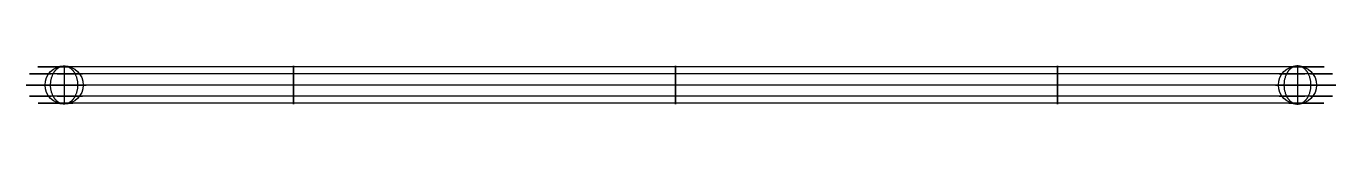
# Model space of a CAD drawing. Extents: x -0.5 to 16.6, y -0.3 to 0.3.
import ezdxf

# ---------------------------------------------------------------- set-up
doc = ezdxf.new("R2010")
doc.units = 0
doc.layers.add('16MM', color=5, linetype='CONTINUOUS')

msp = doc.modelspace()

# ---------------------------------------------------------------- linework, layer by layer
at = {"layer": '16MM'}
for p, q in [((0, 0.25), (0, -0.25)), ((16.14, 0.25), (16.14, -0.25)), ((-0.25, 0), (0.25, 0)), ((15.89, 0), (16.39, 0))]:
    msp.add_line(p, q, dxfattribs=at)
for points in [[(16.218, 0.237), (16.218, 0.237), (16.184, 0.237), (16.184, 0.237), (16.488, 0.237), (16.488, 0.237), (-0.342, 0.237), (-0.342, 0.237), (-0.045, 0.237), (-0.045, 0.237), (-0.078, 0.237), (-0.078, 0.237), (-0.078, 0.237)], [(16.064, 0.238), (16.028, 0.238), (16.028, 0.238), (16.35, 0.238), (16.35, 0.238), (-0.203, 0.238), (-0.203, 0.238), (0.111, 0.238), (0.111, 0.238), (0.076, 0.238)], [(-0.177, 0), (-0.177, 0.01), (-0.176, 0.02), (-0.175, 0.029), (-0.175, 0.039), (-0.173, 0.049), (-0.172, 0.058), (-0.17, 0.068), (-0.168, 0.077), (-0.166, 0.087), (-0.163, 0.096), (-0.16, 0.105), (-0.157, 0.114), (-0.154, 0.122), (-0.151, 0.131), (-0.147, 0.139), (-0.143, 0.147), (-0.139, 0.155), (-0.137, 0.159), (-0.135, 0.162), (-0.132, 0.166), (-0.13, 0.17), (-0.128, 0.173), (-0.125, 0.177), (-0.123, 0.18), (-0.12, 0.183), (-0.118, 0.187), (-0.115, 0.19), (-0.112, 0.193), (-0.11, 0.196), (-0.107, 0.199), (-0.104, 0.202), (-0.101, 0.205), (-0.099, 0.207), (-0.096, 0.21), (-0.093, 0.213), (-0.09, 0.215), (-0.087, 0.218), (-0.084, 0.22), (-0.081, 0.222), (-0.078, 0.225), (-0.075, 0.227), (-0.071, 0.229), (-0.068, 0.231), (-0.065, 0.232), (-0.062, 0.234), (-0.059, 0.236), (-0.055, 0.237), (-0.052, 0.239), (-0.049, 0.24), (-0.045, 0.242), (-0.042, 0.243), (-0.039, 0.244), (-0.035, 0.245), (-0.032, 0.246), (-0.029, 0.247), (-0.025, 0.247), (-0.022, 0.248), (-0.018, 0.249), (-0.015, 0.249), (-0.011, 0.249), (-0.008, 0.25), (-0.004, 0.25), (-0.001, 0.25), (0.003, 0.25), (0.006, 0.25), (0.01, 0.25), (0.013, 0.249), (0.016, 0.249), (0.02, 0.248), (0.023, 0.248), (0.027, 0.247), (0.03, 0.246), (0.034, 0.245), (0.037, 0.244), (0.04, 0.243), (0.044, 0.242), (0.047, 0.241), (0.051, 0.24), (0.054, 0.238), (0.057, 0.237), (0.06, 0.235), (0.064, 0.233), (0.067, 0.231), (0.07, 0.229), (0.073, 0.227), (0.076, 0.225), (0.08, 0.223), (0.083, 0.221), (0.086, 0.218), (0.089, 0.216), (0.092, 0.213), (0.095, 0.211), (0.098, 0.208), (0.101, 0.205), (0.103, 0.203), (0.106, 0.2), (0.109, 0.197), (0.112, 0.194), (0.114, 0.19), (0.117, 0.187), (0.12, 0.184), (0.122, 0.18), (0.125, 0.177), (0.127, 0.174), (0.13, 0.17), (0.132, 0.166), (0.134, 0.163), (0.136, 0.159), (0.139, 0.155), (0.141, 0.151), (0.143, 0.147), (0.147, 0.139), (0.151, 0.131), (0.154, 0.122), (0.157, 0.114), (0.16, 0.105), (0.163, 0.096), (0.166, 0.087), (0.168, 0.077), (0.17, 0.068), (0.172, 0.058), (0.173, 0.049), (0.175, 0.039), (0.176, 0.029), (0.176, 0.02), (0.177, 0.01), (0.177, 0), (0.177, -0.01), (0.176, -0.02), (0.175, -0.029), (0.175, -0.039), (0.173, -0.049), (0.172, -0.058), (0.17, -0.068), (0.168, -0.077), (0.166, -0.087), (0.163, -0.096), (0.16, -0.105), (0.157, -0.114), (0.154, -0.122), (0.151, -0.131), (0.147, -0.139), (0.143, -0.147), (0.139, -0.155), (0.137, -0.159), (0.135, -0.162), (0.132, -0.166), (0.13, -0.17), (0.128, -0.173), (0.125, -0.177), (0.123, -0.18), (0.12, -0.183), (0.118, -0.187), (0.115, -0.19), (0.112, -0.193), (0.11, -0.196), (0.107, -0.199), (0.104, -0.202), (0.101, -0.205), (0.099, -0.207), (0.096, -0.21), (0.093, -0.213), (0.09, -0.215), (0.087, -0.218), (0.084, -0.22), (0.081, -0.222), (0.078, -0.225), (0.075, -0.227), (0.071, -0.229), (0.068, -0.231), (0.065, -0.232), (0.062, -0.234), (0.059, -0.236), (0.055, -0.237), (0.052, -0.239), (0.049, -0.24), (0.045, -0.242), (0.042, -0.243), (0.039, -0.244), (0.035, -0.245), (0.032, -0.246), (0.029, -0.247), (0.025, -0.247), (0.022, -0.248), (0.018, -0.249), (0.015, -0.249), (0.011, -0.249), (0.008, -0.25), (0.004, -0.25), (0.001, -0.25), (-0.003, -0.25), (-0.006, -0.25), (-0.01, -0.25), (-0.013, -0.249), (-0.016, -0.249), (-0.02, -0.248), (-0.023, -0.248), (-0.027, -0.247), (-0.03, -0.246), (-0.034, -0.245), (-0.037, -0.244), (-0.04, -0.243), (-0.044, -0.242), (-0.047, -0.241), (-0.051, -0.24), (-0.054, -0.238), (-0.057, -0.237), (-0.06, -0.235), (-0.064, -0.233), (-0.067, -0.231), (-0.07, -0.229), (-0.073, -0.227), (-0.076, -0.225), (-0.08, -0.223), (-0.083, -0.221), (-0.086, -0.218), (-0.089, -0.216), (-0.092, -0.213), (-0.095, -0.211), (-0.098, -0.208), (-0.101, -0.205), (-0.103, -0.203), (-0.106, -0.2), (-0.109, -0.197), (-0.112, -0.194), (-0.114, -0.19), (-0.117, -0.187), (-0.12, -0.184), (-0.122, -0.18), (-0.125, -0.177), (-0.127, -0.174), (-0.13, -0.17), (-0.132, -0.166), (-0.134, -0.163), (-0.136, -0.159), (-0.139, -0.155), (-0.141, -0.151), (-0.143, -0.147), (-0.147, -0.139), (-0.151, -0.131), (-0.154, -0.122), (-0.157, -0.114), (-0.16, -0.105), (-0.163, -0.096), (-0.166, -0.087), (-0.168, -0.077), (-0.17, -0.068), (-0.172, -0.058), (-0.173, -0.049), (-0.175, -0.039), (-0.176, -0.029), (-0.176, -0.02), (-0.177, -0.01), (-0.177, 0)], [(13, 0), (13, 0.25), (13, 0.25), (13, -0.25), (13, -0.25), (13, 0)], [(16.317, 0), (16.317, 0.01), (16.316, 0.02), (16.315, 0.029), (16.315, 0.039), (16.313, 0.049), (16.312, 0.058), (16.31, 0.068), (16.308, 0.077), (16.306, 0.087), (16.303, 0.096), (16.3, 0.105), (16.297, 0.114), (16.294, 0.122), (16.291, 0.131), (16.287, 0.139), (16.283, 0.147), (16.279, 0.155), (16.277, 0.159), (16.275, 0.162), (16.272, 0.166), (16.27, 0.17), (16.268, 0.173), (16.265, 0.177), (16.263, 0.18), (16.26, 0.183), (16.258, 0.187), (16.255, 0.19), (16.252, 0.193), (16.25, 0.196), (16.247, 0.199), (16.244, 0.202), (16.241, 0.205), (16.239, 0.207), (16.236, 0.21), (16.233, 0.213), (16.23, 0.215), (16.227, 0.218), (16.224, 0.22), (16.221, 0.222), (16.218, 0.225), (16.215, 0.227), (16.211, 0.229), (16.208, 0.231), (16.205, 0.232), (16.202, 0.234), (16.199, 0.236), (16.195, 0.237), (16.192, 0.239), (16.189, 0.24), (16.185, 0.242), (16.182, 0.243), (16.179, 0.244), (16.175, 0.245), (16.172, 0.246), (16.169, 0.247), (16.165, 0.247), (16.162, 0.248), (16.158, 0.249), (16.155, 0.249), (16.151, 0.249), (16.148, 0.25), (16.144, 0.25), (16.141, 0.25), (16.137, 0.25), (16.134, 0.25), (16.13, 0.25), (16.127, 0.249), (16.124, 0.249), (16.12, 0.248), (16.117, 0.248), (16.113, 0.247), (16.11, 0.246), (16.106, 0.245), (16.103, 0.244), (16.1, 0.243), (16.096, 0.242), (16.093, 0.241), (16.089, 0.24), (16.086, 0.238), (16.083, 0.237), (16.08, 0.235), (16.076, 0.233), (16.073, 0.231), (16.07, 0.229), (16.067, 0.227), (16.064, 0.225), (16.06, 0.223), (16.057, 0.221), (16.054, 0.218), (16.051, 0.216), (16.048, 0.213), (16.045, 0.211), (16.042, 0.208), (16.039, 0.205), (16.037, 0.203), (16.034, 0.2), (16.031, 0.197), (16.028, 0.194), (16.026, 0.19), (16.023, 0.187), (16.02, 0.184), (16.018, 0.18), (16.015, 0.177), (16.013, 0.174), (16.01, 0.17), (16.008, 0.166), (16.006, 0.163), (16.004, 0.159), (16.001, 0.155), (15.999, 0.151), (15.997, 0.147), (15.993, 0.139), (15.989, 0.131), (15.986, 0.122), (15.983, 0.114), (15.98, 0.105), (15.977, 0.096), (15.974, 0.087), (15.972, 0.077), (15.97, 0.068), (15.968, 0.058), (15.967, 0.049), (15.965, 0.039), (15.964, 0.029), (15.964, 0.02), (15.963, 0.01), (15.963, 0), (15.963, -0.01), (15.964, -0.02), (15.965, -0.029), (15.965, -0.039), (15.967, -0.049), (15.968, -0.058), (15.97, -0.068), (15.972, -0.077), (15.974, -0.087), (15.977, -0.096), (15.98, -0.105), (15.983, -0.114), (15.986, -0.122), (15.989, -0.131), (15.993, -0.139), (15.997, -0.147), (16.001, -0.155), (16.003, -0.159), (16.005, -0.162), (16.008, -0.166), (16.01, -0.17), (16.012, -0.173), (16.015, -0.177), (16.017, -0.18), (16.02, -0.183), (16.022, -0.187), (16.025, -0.19), (16.028, -0.193), (16.03, -0.196), (16.033, -0.199), (16.036, -0.202), (16.039, -0.205), (16.041, -0.207), (16.044, -0.21), (16.047, -0.213), (16.05, -0.215), (16.053, -0.218), (16.056, -0.22), (16.059, -0.222), (16.062, -0.225), (16.065, -0.227), (16.069, -0.229), (16.072, -0.231), (16.075, -0.232), (16.078, -0.234), (16.081, -0.236), (16.085, -0.237), (16.088, -0.239), (16.091, -0.24), (16.095, -0.242), (16.098, -0.243), (16.101, -0.244), (16.105, -0.245), (16.108, -0.246), (16.111, -0.247), (16.115, -0.247), (16.118, -0.248), (16.122, -0.249), (16.125, -0.249), (16.129, -0.249), (16.132, -0.25), (16.136, -0.25), (16.139, -0.25), (16.143, -0.25), (16.146, -0.25), (16.15, -0.25), (16.153, -0.249), (16.156, -0.249), (16.16, -0.248), (16.163, -0.248), (16.167, -0.247), (16.17, -0.246), (16.174, -0.245), (16.177, -0.244), (16.18, -0.243), (16.184, -0.242), (16.187, -0.241), (16.191, -0.24), (16.194, -0.238), (16.197, -0.237), (16.2, -0.235), (16.204, -0.233), (16.207, -0.231), (16.21, -0.229), (16.213, -0.227), (16.216, -0.225), (16.22, -0.223), (16.223, -0.221), (16.226, -0.218), (16.229, -0.216), (16.232, -0.213), (16.235, -0.211), (16.238, -0.208), (16.241, -0.205), (16.243, -0.203), (16.246, -0.2), (16.249, -0.197), (16.252, -0.194), (16.254, -0.19), (16.257, -0.187), (16.26, -0.184), (16.262, -0.18), (16.265, -0.177), (16.267, -0.174), (16.27, -0.17), (16.272, -0.166), (16.274, -0.163), (16.276, -0.159), (16.279, -0.155), (16.281, -0.151), (16.283, -0.147), (16.287, -0.139), (16.291, -0.131), (16.294, -0.122), (16.297, -0.114), (16.3, -0.105), (16.303, -0.096), (16.306, -0.087), (16.308, -0.077), (16.31, -0.068), (16.312, -0.058), (16.313, -0.049), (16.315, -0.039), (16.316, -0.029), (16.316, -0.02), (16.317, -0.01), (16.317, 0)], [(16.39, 0), (16.39, 0), (16.39, 0), (16.357, 0), (16.357, 0), (16.642, 0), (16.642, 0), (-0.496, 0), (-0.496, 0), (-0.218, 0), (-0.218, 0), (-0.25, 0), (-0.25, 0), (-0.25, 0)], [(16.342, 0.147), (16.342, 0.147), (16.342, 0.147), (16.309, 0.147), (16.309, 0.147), (16.599, 0.147), (16.599, 0.147), (-0.453, 0.147), (-0.453, 0.147), (-0.17, 0.147), (-0.17, 0.147), (-0.202, 0.147), (-0.202, 0.147), (-0.202, 0.147)], [(15.938, 0.147), (15.901, 0.147), (15.901, 0.147), (16.238, 0.147), (16.238, 0.147), (-0.092, 0.147), (-0.091, 0.147), (0.239, 0.147), (0.239, 0.147), (0.202, 0.147)], [(15.89, 0), (15.852, 0), (15.852, 0), (16.196, 0), (16.196, 0), (-0.049, 0), (-0.049, 0), (0.287, 0), (0.287, 0), (0.25, 0)], [(16.342, -0.147), (16.342, -0.147), (16.342, -0.147), (16.309, -0.147), (16.309, -0.147), (16.599, -0.147), (16.599, -0.147), (-0.453, -0.147), (-0.453, -0.147), (-0.169, -0.147), (-0.169, -0.147), (-0.202, -0.147), (-0.202, -0.147), (-0.202, -0.147)], [(15.938, -0.147), (15.9, -0.147), (15.9, -0.147), (16.238, -0.147), (16.238, -0.147), (-0.091, -0.147), (-0.091, -0.147), (0.239, -0.147), (0.239, -0.147), (0.202, -0.147)], [(16.216, -0.238), (16.216, -0.238), (16.182, -0.238), (16.182, -0.238), (16.486, -0.238), (16.486, -0.238), (-0.34, -0.238), (-0.34, -0.238), (-0.042, -0.238), (-0.042, -0.238), (-0.076, -0.238), (-0.076, -0.238)], [(16.062, -0.237), (16.026, -0.237), (16.026, -0.237), (16.348, -0.237), (16.348, -0.237), (-0.202, -0.237), (-0.201, -0.237), (0.114, -0.237), (0.114, -0.237), (0.078, -0.237)]]:
    msp.add_lwpolyline(points, dxfattribs=at)
for points in [[(3, 0, 0), (3, 0.25, 0), (3, 0.25, 0), (3, -0.25, 0), (3, -0.25, 0), (3, 0, 0)], [(8, 0, 0), (8, 0.25, 0), (8, 0.25, 0), (8, -0.25, 0), (8, -0.25, 0), (8, 0, 0)]]:
    msp.add_polyline3d(points, dxfattribs=at)
for centre in [(0, 0), (0, 0), (16.14, 0), (16.14, 0)]:
    msp.add_circle(centre, 0.25, dxfattribs=at)

doc.saveas('drawing.dxf')
